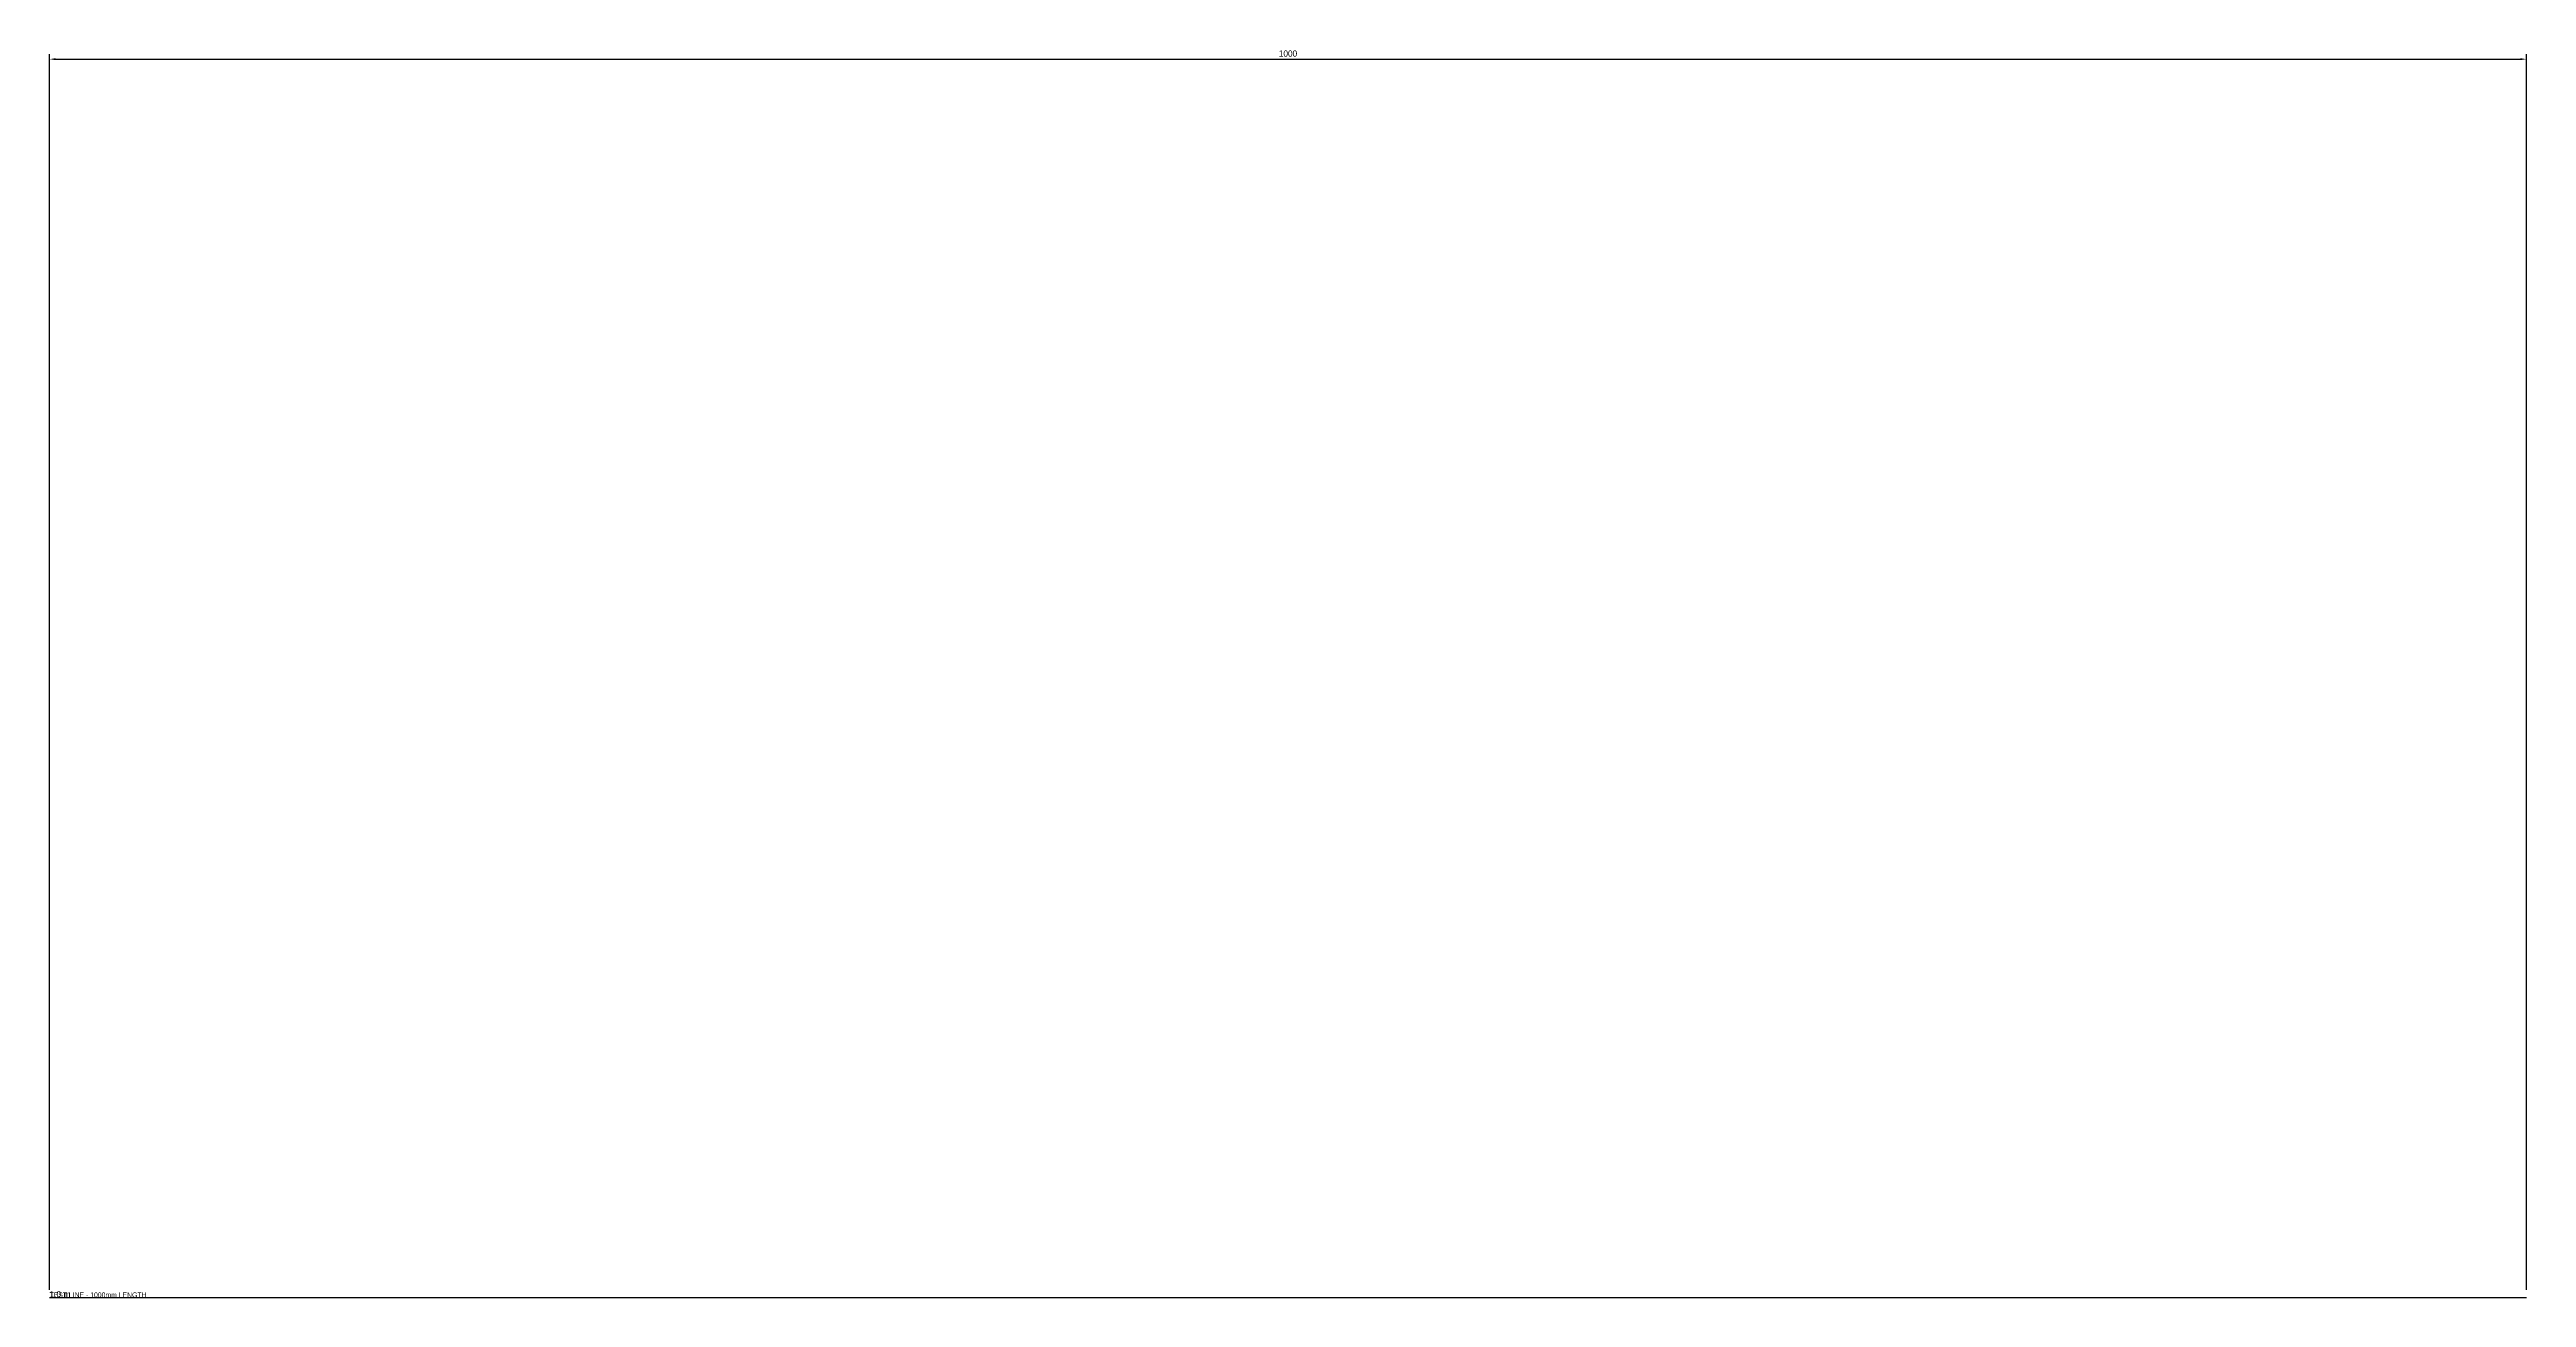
# Model space of a CAD drawing. Header units: millimetres. Extents: x 0 to 1000, y 0 to 504.
import ezdxf

# ---------------------------------------------------------------- set-up
doc = ezdxf.new("R2010")
doc.units = ezdxf.units.MM
for name, color, linetype in [('0-STRUCTURAL-TEST', 1, 'Continuous'), ('2-DIMENSIONS-LINEAR', 7, 'Continuous'), ('3-TEXT-ANNOTATIONS', 7, 'Continuous')]:
    doc.layers.add(name, color=color, linetype=linetype)
doc.dimstyles.new('STRUCTURAL', dxfattribs={"dimtxt": 2.5, "dimasz": 2.5, "dimexe": 2, "dimexo": 3, "dimgap": 1, "dimtad": 1, "dimdec": 0, "dimcen": 2.5, "dimazin": 3, "dimtfac": 1, "dimtmove": 0, "dimatfit": 3})

msp = doc.modelspace()

# ---------------------------------------------------------------- linework, layer by layer
at = {"layer": '0-STRUCTURAL-TEST'}
msp.add_line((0, 0), (1000, 0), dxfattribs=at)

# ---------------------------------------------------------------- texts
at = {"layer": '3-TEXT-ANNOTATIONS'}
for s, height in [('TEST LINE - 1000mm LENGTH', 2), ('1.0 m', 2.5)]:
    msp.add_text(s, height=height, dxfattribs=at).set_placement((0, 0))

# ---------------------------------------------------------------- dimensions: what is measured, and where the dimension line sits
at = {"layer": '2-DIMENSIONS-LINEAR'}
msp.add_linear_dim(base=(0, 500), p1=(0, 0), p2=(1000, 0), dimstyle='STRUCTURAL', dxfattribs=at).render()

doc.saveas('drawing.dxf')
